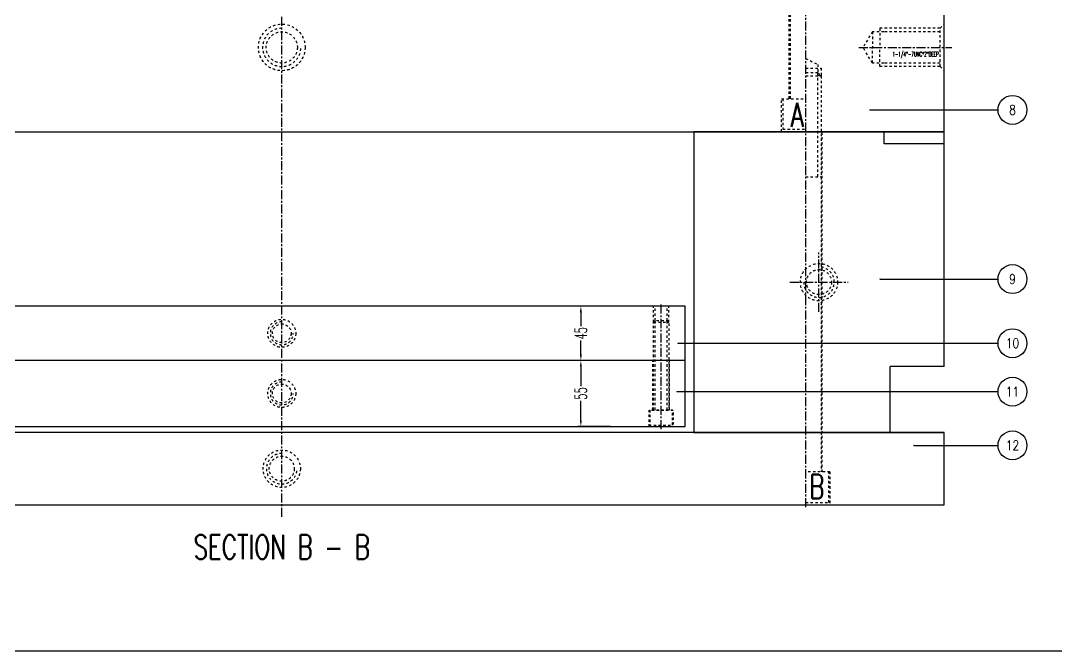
# Model space of a CAD drawing. Extents: x 14103 to 19353, y -3233 to 932.
# Drawn here: x 14533 to 15393, y -1843 to -1320 of the extents above; entities that cross this region are included whole.
import ezdxf
from ezdxf.enums import TextEntityAlignment as Align

# ---------------------------------------------------------------- set-up
doc = ezdxf.new("R2010")
doc.units = 0
doc.header["$LTSCALE"] = 20
doc.header["$MEASUREMENT"] = 0
doc.linetypes.add('CENTER', pattern=[0.6, 0.375, -0.075, 0.075, -0.075])
doc.linetypes.add('HIDDEN', pattern=[0.2, 0.1, -0.1])
doc.layers.get('0').update_dxf_attribs({"linetype": 'CONTINUOUS'})
doc.layers.get('DEFPOINTS').update_dxf_attribs({"linetype": 'CONTINUOUS'})
for name, color, linetype in [('CENTER', 1, 'CENTER'), ('CONTINUOUS', 7, 'CONTINUOUS'), ('DIM', 3, 'CONTINUOUS'), ('MXB', 3, 'CONTINUOUS'), ('SCREW', 7, 'CONTINUOUS')]:
    doc.layers.add(name, color=color, linetype=linetype)
doc.styles.add('lxy2', font='txt.shx', dxfattribs={"width": 0.6})
doc.styles.add('LXY3', font='simplex.shx', dxfattribs={"width": 0.7, "height": 10})
doc.styles.get("Standard").update_dxf_attribs({"font": 'txt.shx', "width": 0.5, "bigfont": 'hztxt.shx'})
doc.dimstyles.new('10', dxfattribs={"dimtxt": 10, "dimasz": 5, "dimexe": 2.5, "dimexo": 0, "dimgap": 1, "dimtad": 0, "dimdsep": 46, "dimtxsty": 'lxy2', "dimcen": -3, "dimclrd": 113, "dimclre": 113, "dimclrt": 3, "dimazin": 2, "dimtfac": 1, "dimtofl": 0, "dimtmove": 0, "dimatfit": 3, "dimfxl": 1, "dimtolj": 1, "dimtzin": 0, "dimarcsym": 0})
doc.dimstyles.new('4D', dxfattribs={"dimtxt": 4, "dimasz": 2, "dimexe": 1.6, "dimexo": 0, "dimgap": 0.5, "dimtad": 0, "dimdsep": 46, "dimtxsty": 'lxy2', "dimcen": -3, "dimclrd": 1, "dimclre": 1, "dimclrt": 3, "dimadec": 0, "dimazin": 0, "dimtfac": 1, "dimtofl": 0, "dimtmove": 0, "dimatfit": 3, "dimfxl": 1, "dimtolj": 1, "dimtzin": 0, "dimarcsym": 0})

# ---------------------------------------------------------------- blocks, each defined once
blk = doc.blocks.new('*D150')
at = {"layer": 'CONTINUOUS', "color": 113, "lineweight": -2}
for p, q in [((14998.26, -1556.72), (14995.76, -1556.72)), ((14998.26, -1561.72), (14998.26, -1573.22)), ((14998.26, -1596.72), (14998.26, -1585.22)), ((14998.26, -1601.72), (14995.76, -1601.72))]:
    blk.add_line(p, q, dxfattribs=at)
at = {"layer": 'CONTINUOUS', "color": 113}
for points in [[(14997.42, -1561.72), (14999.09, -1561.72), (14998.26, -1556.72)], [(14997.42, -1596.72), (14999.09, -1596.72), (14998.26, -1601.72)]]:
    blk.add_solid(points, dxfattribs=at)
at = {"layer": 'DEFPOINTS', "color": 0}
for p in [(14998.26, -1556.72), (14998.26, -1601.72), (14998.26, -1601.72)]:
    blk.add_point(p, dxfattribs=at)
at = {"layer": 'CONTINUOUS', "color": 3, "insert": (14998.26, -1579.22), "char_height": 10, "attachment_point": 5, "rotation": 90, "style": 'lxy2'}
blk.add_mtext('\\A1;45', dxfattribs=at)
blk = doc.blocks.new('*D133')
at = {"layer": 'CONTINUOUS', "color": 113, "lineweight": -2}
for p, q in [((15022.88, -1601.72), (14995.76, -1601.72)), ((14998.26, -1606.72), (14998.26, -1623.22)), ((14998.26, -1651.72), (14998.26, -1635.22)), ((15022.88, -1656.72), (14995.76, -1656.72))]:
    blk.add_line(p, q, dxfattribs=at)
at = {"layer": 'CONTINUOUS', "color": 113}
for points in [[(14997.42, -1606.72), (14999.09, -1606.72), (14998.26, -1601.72)], [(14997.42, -1651.72), (14999.09, -1651.72), (14998.26, -1656.72)]]:
    blk.add_solid(points, dxfattribs=at)
at = {"layer": 'DEFPOINTS', "color": 0}
for p in [(15022.88, -1601.72), (14998.26, -1656.72), (15022.88, -1656.72)]:
    blk.add_point(p, dxfattribs=at)
at = {"layer": 'CONTINUOUS', "color": 3, "insert": (14998.26, -1629.22), "char_height": 10, "attachment_point": 5, "rotation": 90, "style": 'lxy2'}
blk.add_mtext('\\A1;55', dxfattribs=at)
blk = doc.blocks.new('MXB_ITEM')
blk.add_circle((0, 0), 6)
at = {"width": 0.8}
blk.add_attdef('ITEM', text='', height=4, dxfattribs=at).set_placement((0, 0), align=Align.MIDDLE_CENTER)

msp = doc.modelspace()

# ---------------------------------------------------------------- linework, layer by layer
at = {"layer": 'CENTER'}
msp.add_line((14749.942, -1731.719), (14749.942, -680.882), dxfattribs=at)
at = {"layer": 'CONTINUOUS'}
for p, q in [((15299.942, -1411.719), (15299.942, -1151.719)), ((14199.942, -1411.719), (15299.942, -1411.719)), ((15299.942, -1411.719), (15091.942, -1411.719)), ((15091.942, -1411.719), (15091.942, -1661.719)), ((15249.942, -1421.719), (15249.942, -1411.719)), ((15299.942, -1606.719), (15299.942, -1411.719)), ((15299.942, -1421.719), (15249.942, -1421.719)), ((15084.942, -1556.719), (14414.942, -1556.719)), ((15084.942, -1601.719), (15084.942, -1556.719)), ((15084.942, -1601.719), (14414.942, -1601.719)), ((15084.942, -1656.719), (15084.942, -1601.719)), ((15299.942, -1606.719), (15254.942, -1606.719)), ((15254.942, -1661.719), (15254.942, -1606.719)), ((14414.942, -1656.719), (15084.942, -1656.719)), ((15299.942, -1661.719), (14257.442, -1661.719)), ((15091.942, -1661.719), (15299.942, -1661.719)), ((15299.942, -1721.719), (15299.942, -1661.719)), ((14199.942, -1721.719), (15299.942, -1721.719))]:
    msp.add_line(p, q, dxfattribs=at)
at = {"layer": 'DIM'}
msp.add_lwpolyline([(14103.26, 932.193), (17841.354, 932.193), (17841.354, -1843.388), (14103.26, -1843.388)], close=True, dxfattribs=at)
at = {"layer": 'SCREW', "color": 1, "linetype": 'CENTER'}
for p, q in [((15184.942, -1723.719), (15184.942, -1183.183)), ((15228.989, -1341.719), (15306.276, -1341.719)), ((15195.942, -1561.408), (15195.942, -1512.03)), ((15171.606, -1536.719), (15220.278, -1536.719)), ((15064.942, -1658.836), (15064.942, -1554.602))]:
    msp.add_line(p, q, dxfattribs=at)
at = {"layer": 'SCREW', "color": 2, "linetype": 'HIDDEN'}
for p, q in [((15172.242, -1384.319), (15172.242, -1205.459)), ((15171.242, -1384.319), (15171.242, -1251.719)), ((15296.442, -1325.844), (15299.942, -1322.344)), ((15240.252, -1328.744), (15240.252, -1341.719)), ((15296.442, -1328.744), (15249.839, -1328.744)), ((15296.442, -1357.594), (15296.442, -1325.844)), ((15240.252, -1354.694), (15240.252, -1341.719)), ((15296.442, -1354.694), (15249.839, -1354.694)), ((15296.442, -1357.594), (15299.942, -1361.094)), ((15164.892, -1411.719), (15164.892, -1384.319)), ((15164.892, -1384.319), (15184.942, -1384.319)), ((15165.892, -1384.319), (15165.892, -1409.719)), ((15165.892, -1409.719), (15184.942, -1409.719)), ((15058.592, -1569.931), (15058.592, -1556.719)), ((15059.862, -1568.661), (15059.862, -1556.719)), ((15070.022, -1568.661), (15070.022, -1556.719)), ((15071.292, -1569.931), (15071.292, -1556.719)), ((15058.592, -1569.931), (15071.292, -1569.931)), ((15059.862, -1642.961), (15059.862, -1568.661)), ((15070.022, -1642.961), (15070.022, -1568.661)), ((15058.063, -1642.961), (15058.063, -1601.719)), ((15071.821, -1642.961), (15071.821, -1601.719))]:
    msp.add_line(p, q, dxfattribs=at)
at = {"layer": 'SCREW', "color": 4, "linetype": 'HIDDEN'}
for p, q in [((15184.942, -1350.931), (15195.102, -1355.919)), ((15195.102, -1355.919), (15195.102, -1362.919)), ((15184.942, -1358.919), (15197.642, -1358.919)), ((15195.102, -1362.919), (15184.942, -1362.919)), ((15184.942, -1365.459), (15197.642, -1365.459)), ((15195.102, -1362.919), (15197.642, -1365.459)), ((15195.102, -1449.119), (15195.102, -1362.919)), ((15197.642, -1365.459), (15195.102, -1365.459)), ((15197.642, -1358.919), (15197.642, -1365.459)), ((15197.642, -1365.459), (15197.642, -1694.319)), ((15198.642, -1694.319), (15198.642, -1411.719)), ((15184.942, -1449.119), (15197.642, -1449.119)), ((15204.992, -1694.319), (15184.942, -1694.319)), ((15203.992, -1719.719), (15203.992, -1694.319)), ((15204.992, -1694.319), (15204.992, -1721.719)), ((15184.942, -1719.719), (15203.992, -1719.719))]:
    msp.add_line(p, q, dxfattribs=at)
at = {"layer": 'SCREW', "color": 2, "linetype": 'HIDDEN'}
for points in [[(15249.839, -1328.744), (15240.252, -1328.744), (15232.533, -1341.719)], [(15296.447, -1325.839), (15246.442, -1325.839), (15246.442, -1341.719)], [(15249.839, -1354.694), (15240.252, -1354.694), (15232.533, -1341.719)], [(15296.447, -1357.599), (15246.442, -1357.599), (15246.442, -1341.719)]]:
    msp.add_lwpolyline(points, dxfattribs=at)
at = {"layer": 'SCREW', "color": 2, "linetype": 'HIDDEN', "flags": 128}
for points in [[(15058.592, -1642.961), (15058.592, -1569.931), (15059.862, -1568.661), (15070.022, -1568.661), (15071.292, -1569.931), (15071.292, -1642.961)], [(15054.888, -1656.719), (15054.888, -1642.961), (15074.996, -1642.961), (15074.996, -1656.719)], [(15055.417, -1642.961), (15055.417, -1655.661), (15074.467, -1655.661), (15074.467, -1642.961), (15055.417, -1642.961)]]:
    msp.add_lwpolyline(points, dxfattribs=at)
at = {"layer": 'SCREW', "color": 2, "linetype": 'HIDDEN'}
for centre, radius in [((14749.942, -1341.719), 19.375), ((14749.942, -1341.719), 12.975), ((15195.942, -1536.719), 15.5), ((15195.942, -1536.719), 10.38), ((14749.942, -1579.219), 11.625), ((14749.942, -1579.219), 7.785), ((14749.942, -1629.219), 11.625), ((14749.942, -1629.219), 7.785), ((14749.942, -1691.719), 15.5), ((14749.942, -1691.719), 10.38)]:
    msp.add_circle(centre, radius, dxfattribs=at)
for centre, radius, start, end in [((14749.942, -1341.719), 15.88, 90, 0), ((15195.942, -1536.719), 12.704, 180, 90), ((14749.942, -1579.219), 9.528, 90, 0), ((14749.942, -1629.219), 9.528, 90, 0), ((14749.942, -1691.719), 12.704, 90, 0)]:
    msp.add_arc(centre, radius, start, end, dxfattribs=at)

# ---------------------------------------------------------------- block references
at = {"layer": 'MXB', "color": 8, "xscale": 2, "yscale": 2, "zscale": 2}
for p, values in [((15356.589, -1393.648), {'ITEM': '8'}), ((15356.589, -1534.147), {'ITEM': '9'}), ((15356.589, -1587.479), {'ITEM': '10'}), ((15356.589, -1627.698), {'ITEM': '11'}), ((15356.589, -1672.287), {'ITEM': '12'})]:
    msp.add_blockref('MXB_ITEM', p, dxfattribs=at).add_auto_attribs(values)

# ---------------------------------------------------------------- texts
at = {"layer": 'DIM', "style": 'LXY3', "width": 0.7}
msp.add_text('SECTION B - B', height=20, dxfattribs=at).set_placement((14749.942, -1766.719), align=Align.CENTER)
at = {"layer": 'SCREW', "color": 3, "linetype": 'ByBlock', "width": 0.5}
msp.add_text('1-1/4"-7UNC*2"DEEP', height=4, dxfattribs=at).set_placement((15256.946, -1349.376))
at = {"layer": 'SCREW', "color": 2, "linetype": 'HIDDEN', "style": 'LXY3', "width": 0.7}
msp.add_text('A', height=20, dxfattribs=at).set_placement((15177.955, -1407.678), align=Align.CENTER)
at = {"layer": 'SCREW', "color": 4, "linetype": 'HIDDEN', "style": 'LXY3', "width": 0.7}
msp.add_text('B', height=20, dxfattribs=at).set_placement((15194.222, -1716.565), align=Align.CENTER)

# ---------------------------------------------------------------- dimensions: what is measured, and where the dimension line sits
at = {"layer": 'CONTINUOUS'}
dim = msp.add_linear_dim(base=(14998.258, -1601.719), p1=(14998.258, -1556.719), p2=(14998.258, -1601.719), angle=90, dimstyle='10', dxfattribs=at)
dim.commit()
dim.dimension.update_dxf_attribs({"geometry": '*D150', "text_midpoint": (14998.258, -1579.219), "dimtype": 160})
dim = msp.add_linear_dim(base=(14998.258, -1656.719), p1=(15022.879, -1601.719), p2=(15022.879, -1656.719), angle=90, dimstyle='10', dxfattribs=at)
dim.commit()
dim.dimension.update_dxf_attribs({"geometry": '*D133', "text_midpoint": (14998.258, -1629.219)})

# ---------------------------------------------------------------- leaders
at = {"layer": 'MXB', "color": 1}
for points in [[(15238.153, -1393.648), (15344.589, -1393.648)], [(15246.616, -1534.147), (15344.589, -1534.147)], [(15078.868, -1587.479), (15344.589, -1587.479)], [(15078.113, -1627.698), (15344.589, -1627.698)], [(15274.651, -1672.287), (15344.589, -1672.287)]]:
    msp.add_leader(points, dimstyle='4D', override={"dimasz": 1, "dimldrblk": 'DOT'}, dxfattribs=at)

doc.saveas('drawing.dxf')
